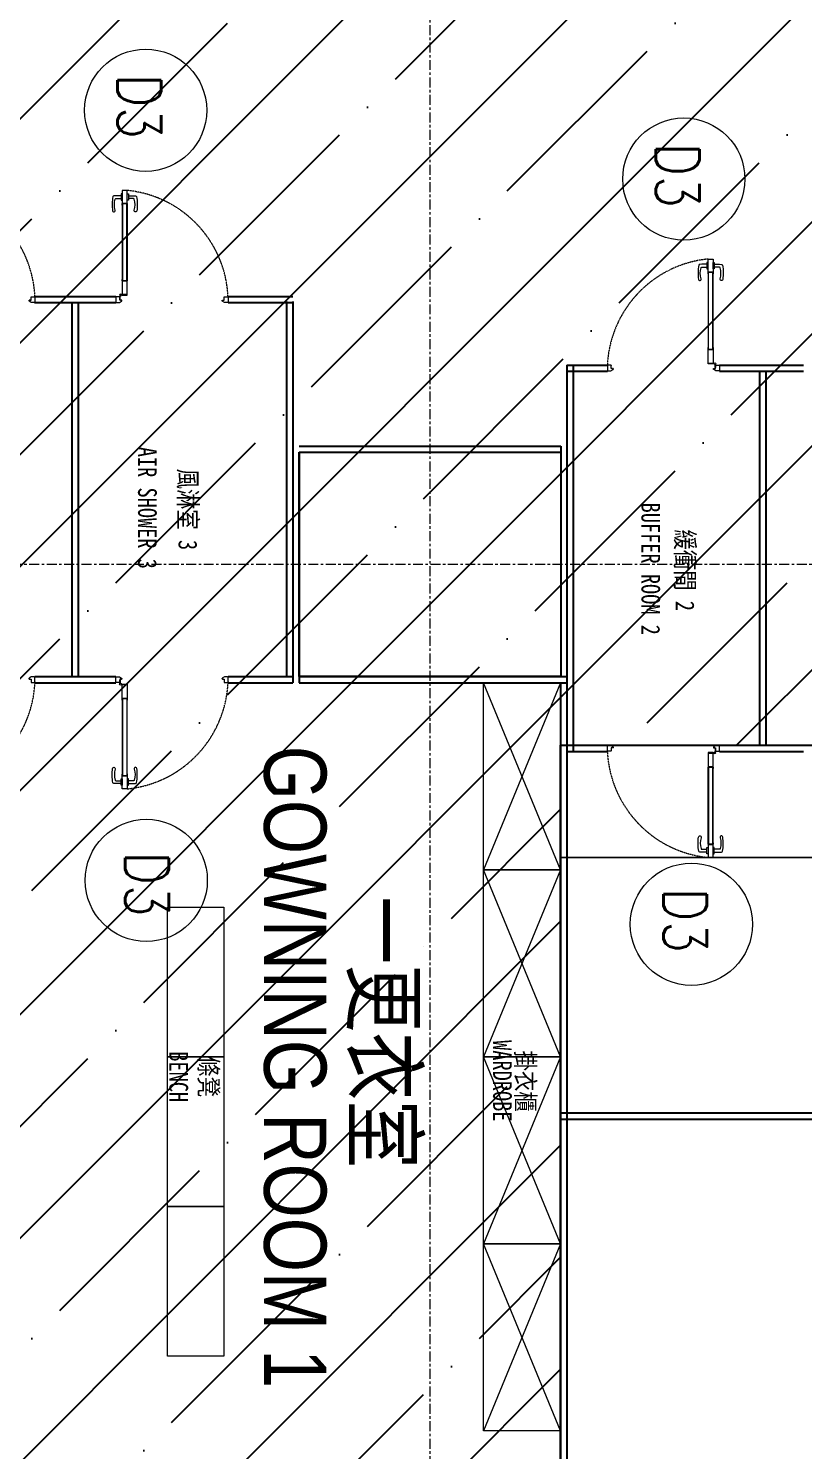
# Model space of a CAD drawing. Extents: x -15449 to 568150, y -1239737 to 53667.
# Drawn here: x 469192 to 475414, y -139644 to -128236 of the extents above; entities that cross this region are included whole.
import ezdxf
from ezdxf.enums import TextEntityAlignment as Align

# ---------------------------------------------------------------- set-up
doc = ezdxf.new("R2010")
doc.units = 0
doc.header["$LTSCALE"] = 8
doc.linetypes.add('IDA - Grid Line', pattern=[3500, 2000, -500, 500, -500])
doc.linetypes.add('TCP2-C-L30-E-SWG-EQ$0$TCP2-C-L30-E-SWG-EQ$0$HIDDEN', pattern=[0.3, 0.2, -0.1])
doc.layers.get('0').update_dxf_attribs({"color": 1, "linetype": 'CONTINUOUS'})
doc.layers.add('000_CTCI_CSA', color=7, linetype='CONTINUOUS')
doc.layers.add('高架地板', color=241, linetype='CONTINUOUS')
doc.layers.add('A-_ANOTGRID_E', color=7, linetype='CONTINUOUS', lineweight=9)
doc.layers.add('Block - Cargo Lift_dwg', color=7, linetype='CONTINUOUS', lineweight=9, true_color=0x767676)
doc.styles.add('188K-SM-03-F10-ARCH-PA-Y2257103$0$Standard', font='txt.shx', dxfattribs={"bigfont": 'chineset.shx'})
doc.styles.add('Site Area', font='arial.ttf', dxfattribs={"width": 0.8})

# ---------------------------------------------------------------- blocks, each defined once
blk = doc.blocks.new('column grid')
at = {"color": 252, "elevation": 0}
blk.add_lwpolyline([(-48454.4, -82339.3), (-46354.4, -82339.3), (-46354.4, -84139.3), (-48454.4, -84139.3)], close=True, dxfattribs=at)
at = {"layer": 'A-_ANOTGRID_E', "color": 8, "linetype": 'IDA - Grid Line', "ltscale": 0.005, "true_color": 0x808080}
for p, q in [((-47404.4, 9427, 0), (-47404.4, -120414.2, 0)), ((29680.4, -83238.8, 0), (-104784.6, -83238.8, 0))]:
    blk.add_line(p, q, dxfattribs=at)
blk = doc.blocks.new('CTCI_Building Footprint and Grid')
at = {"color": 252}
blk.add_blockref('column grid', (1987651, -866033, 0), dxfattribs=at)
blk = doc.blocks.new('188K-SM-03-F10-ARCH-PA-Y2257103$0$AP5A-SM-03-F20-ARCH-PA-Y2230801+Y2230803$0$把手GMT水平鎖')
blk.add_lwpolyline([(24, 8), (-24, 8), (-24, 0), (24, 0)], close=True)
blk.add_lwpolyline([(-11, 0), (-11, -40), (-10, -54, 0.327495), (-4, -62, 0.089847), (104, -64, 1.144881), (99, -45, -0.137079), (16, -45, -0.349357), (11, -40), (11, 0)], format="xyb")

msp = doc.modelspace()

# ---------------------------------------------------------------- hatches: boundary and pattern name
at = {"layer": '高架地板'}
h = msp.add_hatch(dxfattribs=at)
h.set_pattern_fill('ANSI35', color=256, scale=200)
h.paths.add_polyline_path([(479713.838, -121485.4155), (464513.6667, -121485.4155), (464519.1323, -133435.3981), (467513.5804, -133435.3967), (467513.8404, -140435.307), (473463.6699, -140435.3047), (473463.6699, -133985.4987), (479713.838, -133985.4983)])

# ---------------------------------------------------------------- linework, layer by layer
at = {"layer": 'Block - Cargo Lift_dwg', "color": 8, "true_color": 0x808080}
for p, q in [((469985.8453, -129535.3554, 0), (469944.1062, -129535.3554, 0)), ((469944.1062, -129535.3554, 0), (469944.1062, -129640.7467, 0)), ((469985.8453, -129640.7467, 0), (469985.8453, -129535.3554, 0)), ((469944.1062, -129640.7467, 0), (469985.8453, -129640.7467, 0)), ((469944.7323, -129640.0162, 0), (469944.7323, -129652.851, 0)), ((469944.7921, -129653.0351, 0), (469945.6269, -129654.183, 0)), ((469984.9062, -129639.7032, 0), (469945.0453, -129639.7032, 0)), ((469945.7757, -129642.938, 0), (469945.7757, -129641.2684, 0)), ((469945.7757, -129652.0162, 0), (469945.7757, -129644.6075, 0)), ((469946.0888, -129640.9554, 0), (469964.6627, -129640.9554, 0)), ((469950.6801, -129643.251, 0), (469946.0888, -129643.251, 0)), ((469946.0888, -129644.2945, 0), (469950.6801, -129644.2945, 0)), ((469946.1931, -130256.1659, 0), (469946.1931, -129644.2945, 0)), ((469946.1931, -129644.2945, 0), (469946.8192, -129644.2945, 0)), ((469946.1931, -129653.9988, 0), (469946.1931, -129652.4336, 0)), ((469946.8192, -129644.2945, 0), (469946.8192, -130256.1659, 0)), ((469950.9931, -129643.9815, 0), (469950.9931, -129643.5641, 0)), ((469964.6627, -129640.9554, 0), (469964.9757, -129640.6423, 0)), ((469964.9757, -129640.6423, 0), (469965.2888, -129640.9554, 0)), ((469965.2888, -129640.9554, 0), (469983.8627, -129640.9554, 0)), ((469978.9584, -129643.5641, 0), (469978.9584, -129643.9815, 0)), ((469983.8627, -129643.251, 0), (469979.2714, -129643.251, 0)), ((469979.2714, -129644.2945, 0), (469983.8627, -129644.2945, 0)), ((469983.1323, -130256.1659, 0), (469983.1323, -129644.2945, 0)), ((469983.1323, -129644.2945, 0), (469983.7584, -129644.2945, 0)), ((469983.7584, -129644.2945, 0), (469983.7584, -130256.1659, 0)), ((469983.7584, -129652.4336, 0), (469983.7584, -129653.9988, 0)), ((469984.1757, -129641.2684, 0), (469984.1757, -129642.938, 0)), ((469984.1757, -129644.6075, 0), (469984.1757, -129652.0162, 0)), ((469984.3246, -129654.183, 0), (469985.1593, -129653.0351, 0)), ((469985.2192, -129652.851, 0), (469985.2192, -129640.0162, 0)), ((474646.848, -130190.8901, 0), (474646.848, -130085.4988, 0)), ((474646.848, -130085.4988, 0), (474688.5872, -130085.4988, 0)), ((474688.5872, -130085.4988, 0), (474688.5872, -130190.8901, 0)), ((469985.8453, -130259.7137, 0), (469944.1062, -130259.7137, 0)), ((469944.1062, -130259.7137, 0), (469944.1062, -130376.0181, 0)), ((469946.8192, -130256.1659, 0), (469946.1931, -130256.1659, 0)), ((469983.7584, -130256.1659, 0), (469983.1323, -130256.1659, 0)), ((469985.8453, -130376.0181, 0), (469985.8453, -130259.7137, 0)), ((474688.5872, -130190.8901, 0), (474646.848, -130190.8901, 0)), ((474647.4741, -130202.9944, 0), (474647.4741, -130190.1596, 0)), ((474648.3688, -130204.3264, 0), (474647.534, -130203.1785, 0)), ((474647.7872, -130189.8466, 0), (474687.648, -130189.8466, 0)), ((474648.5176, -130191.4118, 0), (474648.5176, -130193.0814, 0)), ((474648.5176, -130194.7509, 0), (474648.5176, -130202.1596, 0)), ((474667.4046, -130191.0988, 0), (474648.8306, -130191.0988, 0)), ((474648.8306, -130193.3944, 0), (474653.4219, -130193.3944, 0)), ((474653.4219, -130194.4379, 0), (474648.8306, -130194.4379, 0)), ((474649.5611, -130194.4379, 0), (474648.935, -130194.4379, 0)), ((474648.935, -130194.4379, 0), (474648.935, -130806.3093, 0)), ((474648.935, -130202.577, 0), (474648.935, -130204.1422, 0)), ((474649.5611, -130806.3093, 0), (474649.5611, -130194.4379, 0)), ((474653.735, -130193.7075, 0), (474653.735, -130194.1249, 0)), ((474667.7176, -130190.7857, 0), (474667.4046, -130191.0988, 0)), ((474668.0306, -130191.0988, 0), (474667.7176, -130190.7857, 0)), ((474686.6046, -130191.0988, 0), (474668.0306, -130191.0988, 0)), ((474681.7002, -130194.1249, 0), (474681.7002, -130193.7075, 0)), ((474682.0132, -130193.3944, 0), (474686.6046, -130193.3944, 0)), ((474686.6046, -130194.4379, 0), (474682.0132, -130194.4379, 0)), ((474685.8741, -130194.4379, 0), (474685.8741, -130806.3093, 0)), ((474686.5002, -130194.4379, 0), (474685.8741, -130194.4379, 0)), ((474686.5002, -130806.3093, 0), (474686.5002, -130194.4379, 0)), ((474686.5002, -130204.1422, 0), (474686.5002, -130202.577, 0)), ((474686.9176, -130193.0814, 0), (474686.9176, -130191.4118, 0)), ((474686.9176, -130202.1596, 0), (474686.9176, -130194.7509, 0)), ((474687.9012, -130203.1785, 0), (474687.0664, -130204.3264, 0)), ((474687.9611, -130190.1596, 0), (474687.9611, -130202.9944, 0)), ((469212.859, -130414.5728, 0), (469212.859, -130388.9206, 0)), ((469214.4242, -130387.3554, 0), (469238.9459, -130387.3554, 0)), ((469244.1633, -130392.5728, 0), (469244.1633, -130428.138, 0)), ((469894.1633, -130392.5728, 0), (469894.1633, -130428.138, 0)), ((469923.9025, -130387.3554, 0), (469899.3807, -130387.3554, 0)), ((469928.0764, -130381.0914, 0), (469925.4677, -130381.0914, 0)), ((469925.4677, -130381.0914, 0), (469925.4677, -130406.2218, 0)), ((469925.4677, -130414.5728, 0), (469925.4677, -130388.9206, 0)), ((469928.0764, -130406.2218, 0), (469928.0764, -130381.0914, 0)), ((469982.7149, -130370.8007, 0), (469935.7584, -130370.8007, 0)), ((469935.7584, -130370.8007, 0), (469935.7584, -130373.4094, 0)), ((469935.7584, -130373.4094, 0), (469982.7149, -130373.4094, 0)), ((469944.1062, -130376.0181, 0), (469985.8453, -130376.0181, 0)), ((469982.7149, -130373.4094, 0), (469982.7149, -130370.8007, 0)), ((470762.859, -130414.5728, 0), (470762.859, -130388.9206, 0)), ((470764.4242, -130387.3554, 0), (470788.9459, -130387.3554, 0)), ((470794.1633, -130392.5728, 0), (470794.1633, -130428.138, 0)), ((469197.2068, -130420.051, 0), (469197.2068, -130415.0945, 0)), ((469197.7285, -130414.5728, 0), (469200.1285, -130414.5728, 0)), ((469214.9093, -130433.3554, 0), (469198.4068, -130422.5154, 0)), ((469198.459, -130415.6162, 0), (469198.459, -130417.5988, 0)), ((469200.1285, -130415.6162, 0), (469198.459, -130415.6162, 0)), ((469198.459, -130417.5988, 0), (469206.3894, -130417.5988, 0)), ((469204.7198, -130414.5728, 0), (469212.859, -130414.5728, 0)), ((469206.3894, -130415.6162, 0), (469204.7198, -130415.6162, 0)), ((469206.3894, -130417.5988, 0), (469206.3894, -130415.6162, 0)), ((469238.9459, -130433.3554, 0), (469214.9093, -130433.3554, 0)), ((469899.3807, -130433.3554, 0), (469923.4174, -130433.3554, 0)), ((469923.4174, -130433.3554, 0), (469939.9198, -130422.5154, 0)), ((469925.4677, -130406.2218, 0), (469928.0764, -130406.2218, 0)), ((469933.6068, -130414.5728, 0), (469925.4677, -130414.5728, 0)), ((469931.9372, -130417.5988, 0), (469931.9372, -130415.6162, 0)), ((469931.9372, -130415.6162, 0), (469933.6068, -130415.6162, 0)), ((469939.8677, -130417.5988, 0), (469931.9372, -130417.5988, 0)), ((469940.5981, -130414.5728, 0), (469938.1981, -130414.5728, 0)), ((469938.1981, -130415.6162, 0), (469939.8677, -130415.6162, 0)), ((469939.8677, -130415.6162, 0), (469939.8677, -130417.5988, 0)), ((469941.1198, -130420.051, 0), (469941.1198, -130415.0945, 0)), ((470747.2068, -130420.051, 0), (470747.2068, -130415.0945, 0)), ((470747.7285, -130414.5728, 0), (470750.1285, -130414.5728, 0)), ((470764.9093, -130433.3554, 0), (470748.4068, -130422.5154, 0)), ((470748.459, -130415.6162, 0), (470748.459, -130417.5988, 0)), ((470750.1285, -130415.6162, 0), (470748.459, -130415.6162, 0)), ((470748.459, -130417.5988, 0), (470756.3894, -130417.5988, 0)), ((470754.7198, -130414.5728, 0), (470762.859, -130414.5728, 0)), ((470756.3894, -130415.6162, 0), (470754.7198, -130415.6162, 0)), ((470756.3894, -130417.5988, 0), (470756.3894, -130415.6162, 0)), ((470788.9459, -130433.3554, 0), (470764.9093, -130433.3554, 0)), ((474646.848, -130926.1615, 0), (474646.848, -130809.8571, 0)), ((474646.848, -130809.8571, 0), (474688.5872, -130809.8571, 0)), ((474648.935, -130806.3093, 0), (474649.5611, -130806.3093, 0)), ((474685.8741, -130806.3093, 0), (474686.5002, -130806.3093, 0)), ((474688.5872, -130809.8571, 0), (474688.5872, -130926.1615, 0)), ((473838.53, -130942.7162, 0), (473838.53, -130978.2814, 0)), ((473868.2691, -130937.4988, 0), (473843.7474, -130937.4988, 0)), ((473869.8344, -130964.7162, 0), (473869.8344, -130939.064, 0)), ((473877.9735, -130964.7162, 0), (473869.8344, -130964.7162, 0)), ((473884.9648, -130964.7162, 0), (473882.5648, -130964.7162, 0)), ((473885.4865, -130970.1944, 0), (473885.4865, -130965.2379, 0)), ((474688.5872, -130926.1615, 0), (474646.848, -130926.1615, 0)), ((474649.9785, -130920.9441, 0), (474696.935, -130920.9441, 0)), ((474649.9785, -130923.5528, 0), (474649.9785, -130920.9441, 0)), ((474696.935, -130923.5528, 0), (474649.9785, -130923.5528, 0)), ((474691.5735, -130970.1944, 0), (474691.5735, -130965.2379, 0)), ((474692.0952, -130964.7162, 0), (474694.4952, -130964.7162, 0)), ((474696.935, -130920.9441, 0), (474696.935, -130923.5528, 0)), ((474699.0865, -130964.7162, 0), (474707.2257, -130964.7162, 0)), ((474704.617, -130956.3652, 0), (474704.617, -130931.2348, 0)), ((474704.617, -130931.2348, 0), (474707.2257, -130931.2348, 0)), ((474707.2257, -130956.3652, 0), (474704.617, -130956.3652, 0)), ((474707.2257, -130931.2348, 0), (474707.2257, -130956.3652, 0)), ((474707.2257, -130964.7162, 0), (474707.2257, -130939.064, 0)), ((474708.7909, -130937.4988, 0), (474733.3126, -130937.4988, 0)), ((474738.53, -130942.7162, 0), (474738.53, -130978.2814, 0)), ((473843.7474, -130983.4988, 0), (473867.784, -130983.4988, 0)), ((473867.784, -130983.4988, 0), (473884.2865, -130972.6588, 0)), ((473876.3039, -130965.7596, 0), (473877.9735, -130965.7596, 0)), ((473876.3039, -130967.7422, 0), (473876.3039, -130965.7596, 0)), ((473884.2344, -130967.7422, 0), (473876.3039, -130967.7422, 0)), ((473882.5648, -130965.7596, 0), (473884.2344, -130965.7596, 0)), ((473884.2344, -130965.7596, 0), (473884.2344, -130967.7422, 0)), ((474709.276, -130983.4988, 0), (474692.7735, -130972.6588, 0)), ((474694.4952, -130965.7596, 0), (474692.8257, -130965.7596, 0)), ((474692.8257, -130965.7596, 0), (474692.8257, -130967.7422, 0)), ((474692.8257, -130967.7422, 0), (474700.7561, -130967.7422, 0)), ((474700.7561, -130965.7596, 0), (474699.0865, -130965.7596, 0)), ((474700.7561, -130967.7422, 0), (474700.7561, -130965.7596, 0)), ((474733.3126, -130983.4988, 0), (474709.276, -130983.4988, 0)), ((469197.2068, -133450.6597, 0), (469197.2068, -133455.6162, 0)), ((469197.7285, -133456.138, 0), (469200.1285, -133456.138, 0)), ((469214.9093, -133437.3554, 0), (469198.4068, -133448.1953, 0)), ((469198.459, -133453.1119, 0), (469206.3894, -133453.1119, 0)), ((469198.459, -133455.0945, 0), (469198.459, -133453.1119, 0)), ((469200.1285, -133455.0945, 0), (469198.459, -133455.0945, 0)), ((469206.3894, -133455.0945, 0), (469204.7198, -133455.0945, 0)), ((469204.7198, -133456.138, 0), (469212.859, -133456.138, 0)), ((469206.3894, -133453.1119, 0), (469206.3894, -133455.0945, 0)), ((469212.859, -133456.138, 0), (469212.859, -133481.7901, 0)), ((469238.9459, -133437.3554, 0), (469214.9093, -133437.3554, 0)), ((469244.1633, -133478.138, 0), (469244.1633, -133442.5728, 0)), ((469894.1633, -133478.138, 0), (469894.1633, -133442.5728, 0)), ((469899.3807, -133437.3554, 0), (469923.4174, -133437.3554, 0)), ((469923.4174, -133437.3554, 0), (469939.9198, -133448.1953, 0)), ((469933.6068, -133456.138, 0), (469925.4677, -133456.138, 0)), ((469925.4677, -133456.138, 0), (469925.4677, -133481.7901, 0)), ((469925.4677, -133489.6194, 0), (469925.4677, -133464.4889, 0)), ((469925.4677, -133464.4889, 0), (469928.0764, -133464.4889, 0)), ((469928.0764, -133464.4889, 0), (469928.0764, -133489.6194, 0)), ((469939.8677, -133453.1119, 0), (469931.9372, -133453.1119, 0)), ((469931.9372, -133453.1119, 0), (469931.9372, -133455.0945, 0)), ((469931.9372, -133455.0945, 0), (469933.6068, -133455.0945, 0)), ((469938.1981, -133455.0945, 0), (469939.8677, -133455.0945, 0)), ((469940.5981, -133456.138, 0), (469938.1981, -133456.138, 0)), ((469939.8677, -133455.0945, 0), (469939.8677, -133453.1119, 0)), ((469941.1198, -133450.6597, 0), (469941.1198, -133455.6162, 0)), ((470747.2068, -133450.6597, 0), (470747.2068, -133455.6162, 0)), ((470747.7285, -133456.138, 0), (470750.1285, -133456.138, 0)), ((470764.9093, -133437.3554, 0), (470748.4068, -133448.1953, 0)), ((470748.459, -133453.1119, 0), (470756.3894, -133453.1119, 0)), ((470748.459, -133455.0945, 0), (470748.459, -133453.1119, 0)), ((470750.1285, -133455.0945, 0), (470748.459, -133455.0945, 0)), ((470756.3894, -133455.0945, 0), (470754.7198, -133455.0945, 0)), ((470754.7198, -133456.138, 0), (470762.859, -133456.138, 0)), ((470756.3894, -133453.1119, 0), (470756.3894, -133455.0945, 0)), ((470762.859, -133456.138, 0), (470762.859, -133481.7901, 0)), ((470788.9459, -133437.3554, 0), (470764.9093, -133437.3554, 0)), ((470794.1633, -133478.138, 0), (470794.1633, -133442.5728, 0)), ((469214.4242, -133483.3554, 0), (469238.9459, -133483.3554, 0)), ((469923.9025, -133483.3554, 0), (469899.3807, -133483.3554, 0)), ((469928.0764, -133489.6194, 0), (469925.4677, -133489.6194, 0)), ((469935.7584, -133499.91, 0), (469935.7584, -133497.3014, 0)), ((469935.7584, -133497.3014, 0), (469982.7149, -133497.3014, 0)), ((469982.7149, -133499.91, 0), (469935.7584, -133499.91, 0)), ((469944.1062, -133610.997, 0), (469944.1062, -133494.6927, 0)), ((469944.1062, -133494.6927, 0), (469985.8453, -133494.6927, 0)), ((469982.7149, -133497.3014, 0), (469982.7149, -133499.91, 0)), ((469985.8453, -133494.6927, 0), (469985.8453, -133610.997, 0)), ((470764.4242, -133483.3554, 0), (470788.9459, -133483.3554, 0)), ((469985.8453, -133610.997, 0), (469944.1062, -133610.997, 0)), ((469946.8192, -133614.5448, 0), (469946.1931, -133614.5448, 0)), ((469946.1931, -133614.5448, 0), (469946.1931, -134226.4162, 0)), ((469946.8192, -134226.4162, 0), (469946.8192, -133614.5448, 0)), ((469983.7584, -133614.5448, 0), (469983.1323, -133614.5448, 0)), ((469983.1323, -133614.5448, 0), (469983.1323, -134226.4162, 0)), ((469983.7584, -134226.4162, 0), (469983.7584, -133614.5448, 0)), ((473838.53, -134028.2814, 0), (473838.53, -133992.7162, 0)), ((473843.7474, -133987.4988, 0), (473867.784, -133987.4988, 0)), ((473868.2691, -134033.4988, 0), (473843.7474, -134033.4988, 0)), ((473867.784, -133987.4988, 0), (473884.2865, -133998.3388, 0)), ((473869.8344, -134006.2814, 0), (473869.8344, -134031.9336, 0)), ((473877.9735, -134006.2814, 0), (473869.8344, -134006.2814, 0)), ((473876.3039, -134003.2553, 0), (473876.3039, -134005.2379, 0)), ((473884.2344, -134003.2553, 0), (473876.3039, -134003.2553, 0)), ((473876.3039, -134005.2379, 0), (473877.9735, -134005.2379, 0)), ((473882.5648, -134005.2379, 0), (473884.2344, -134005.2379, 0)), ((473884.9648, -134006.2814, 0), (473882.5648, -134006.2814, 0)), ((473884.2344, -134005.2379, 0), (473884.2344, -134003.2553, 0)), ((473885.4865, -134000.8031, 0), (473885.4865, -134005.7596, 0)), ((474646.848, -134044.8361, 0), (474646.848, -134161.1404, 0)), ((474688.5872, -134044.8361, 0), (474646.848, -134044.8361, 0)), ((474688.5872, -134161.1404, 0), (474688.5872, -134044.8361, 0)), ((474691.5735, -134000.8031, 0), (474691.5735, -134005.7596, 0)), ((474692.0952, -134006.2814, 0), (474694.4952, -134006.2814, 0)), ((474709.276, -133987.4988, 0), (474692.7735, -133998.3388, 0)), ((474692.8257, -134005.2379, 0), (474692.8257, -134003.2553, 0)), ((474692.8257, -134003.2553, 0), (474700.7561, -134003.2553, 0)), ((474694.4952, -134005.2379, 0), (474692.8257, -134005.2379, 0)), ((474700.7561, -134005.2379, 0), (474699.0865, -134005.2379, 0)), ((474699.0865, -134006.2814, 0), (474707.2257, -134006.2814, 0)), ((474700.7561, -134003.2553, 0), (474700.7561, -134005.2379, 0)), ((474704.617, -134014.6323, 0), (474704.617, -134039.7628, 0)), ((474707.2257, -134014.6323, 0), (474704.617, -134014.6323, 0)), ((474704.617, -134039.7628, 0), (474707.2257, -134039.7628, 0)), ((474707.2257, -134006.2814, 0), (474707.2257, -134031.9336, 0)), ((474707.2257, -134039.7628, 0), (474707.2257, -134014.6323, 0)), ((474708.7909, -134033.4988, 0), (474733.3126, -134033.4988, 0)), ((474733.3126, -133987.4988, 0), (474709.276, -133987.4988, 0)), ((474738.53, -134028.2814, 0), (474738.53, -133992.7162, 0)), ((474696.935, -134047.4448, 0), (474649.9785, -134047.4448, 0)), ((474649.9785, -134047.4448, 0), (474649.9785, -134050.0535, 0)), ((474649.9785, -134050.0535, 0), (474696.935, -134050.0535, 0)), ((474696.935, -134050.0535, 0), (474696.935, -134047.4448, 0)), ((469944.1062, -134335.3554, 0), (469944.1062, -134229.9641, 0)), ((469944.1062, -134229.9641, 0), (469985.8453, -134229.9641, 0)), ((469944.7323, -134230.6945, 0), (469944.7323, -134217.8597, 0)), ((469944.7921, -134217.6756, 0), (469945.6269, -134216.5278, 0)), ((469984.9062, -134231.0075, 0), (469945.0453, -134231.0075, 0)), ((469945.7757, -134218.6945, 0), (469945.7757, -134226.1032, 0)), ((469945.7757, -134227.7728, 0), (469945.7757, -134229.4423, 0)), ((469946.0888, -134226.4162, 0), (469950.6801, -134226.4162, 0)), ((469950.6801, -134227.4597, 0), (469946.0888, -134227.4597, 0)), ((469946.0888, -134229.7554, 0), (469964.6627, -134229.7554, 0)), ((469946.1931, -134216.7119, 0), (469946.1931, -134218.2771, 0)), ((469946.1931, -134226.4162, 0), (469946.8192, -134226.4162, 0)), ((469950.9931, -134226.7293, 0), (469950.9931, -134227.1467, 0)), ((469964.6627, -134229.7554, 0), (469964.9757, -134230.0684, 0)), ((469964.9757, -134230.0684, 0), (469965.2888, -134229.7554, 0)), ((469965.2888, -134229.7554, 0), (469983.8627, -134229.7554, 0)), ((469978.9584, -134227.1467, 0), (469978.9584, -134226.7293, 0)), ((469979.2714, -134226.4162, 0), (469983.8627, -134226.4162, 0)), ((469983.8627, -134227.4597, 0), (469979.2714, -134227.4597, 0)), ((469983.1323, -134226.4162, 0), (469983.7584, -134226.4162, 0)), ((469983.7584, -134218.2771, 0), (469983.7584, -134216.7119, 0)), ((469984.1757, -134226.1032, 0), (469984.1757, -134218.6945, 0)), ((469984.1757, -134229.4423, 0), (469984.1757, -134227.7728, 0)), ((469984.3246, -134216.5278, 0), (469985.1593, -134217.6756, 0)), ((469985.2192, -134217.8597, 0), (469985.2192, -134230.6945, 0)), ((469985.8453, -134229.9641, 0), (469985.8453, -134335.3554, 0)), ((474646.848, -134161.1404, 0), (474688.5872, -134161.1404, 0)), ((474648.935, -134164.6882, 0), (474649.5611, -134164.6882, 0)), ((474648.935, -134776.5596, 0), (474648.935, -134164.6882, 0)), ((474649.5611, -134164.6882, 0), (474649.5611, -134776.5596, 0)), ((474685.8741, -134776.5596, 0), (474685.8741, -134164.6882, 0)), ((474685.8741, -134164.6882, 0), (474686.5002, -134164.6882, 0)), ((474686.5002, -134164.6882, 0), (474686.5002, -134776.5596, 0)), ((469985.8453, -134335.3554, 0), (469944.1062, -134335.3554, 0)), ((474646.848, -134780.1075, 0), (474646.848, -134885.4988, 0)), ((474688.5872, -134780.1075, 0), (474646.848, -134780.1075, 0)), ((474647.4741, -134768.0031, 0), (474647.4741, -134780.8379, 0)), ((474648.3688, -134766.6712, 0), (474647.534, -134767.819, 0)), ((474647.7872, -134781.1509, 0), (474687.648, -134781.1509, 0)), ((474648.5176, -134776.2466, 0), (474648.5176, -134768.8379, 0)), ((474648.5176, -134779.5857, 0), (474648.5176, -134777.9162, 0)), ((474653.4219, -134776.5596, 0), (474648.8306, -134776.5596, 0)), ((474648.8306, -134777.6031, 0), (474653.4219, -134777.6031, 0)), ((474667.4046, -134779.8988, 0), (474648.8306, -134779.8988, 0)), ((474648.935, -134768.4205, 0), (474648.935, -134766.8553, 0)), ((474649.5611, -134776.5596, 0), (474648.935, -134776.5596, 0)), ((474653.735, -134777.2901, 0), (474653.735, -134776.8727, 0)), ((474667.7176, -134780.2118, 0), (474667.4046, -134779.8988, 0)), ((474668.0306, -134779.8988, 0), (474667.7176, -134780.2118, 0)), ((474686.6046, -134779.8988, 0), (474668.0306, -134779.8988, 0)), ((474681.7002, -134776.8727, 0), (474681.7002, -134777.2901, 0)), ((474686.6046, -134776.5596, 0), (474682.0132, -134776.5596, 0)), ((474682.0132, -134777.6031, 0), (474686.6046, -134777.6031, 0)), ((474686.5002, -134776.5596, 0), (474685.8741, -134776.5596, 0)), ((474686.5002, -134766.8553, 0), (474686.5002, -134768.4205, 0)), ((474686.9176, -134768.8379, 0), (474686.9176, -134776.2466, 0)), ((474686.9176, -134777.9162, 0), (474686.9176, -134779.5857, 0)), ((474687.9012, -134767.819, 0), (474687.0664, -134766.6712, 0)), ((474687.9611, -134780.8379, 0), (474687.9611, -134768.0031, 0)), ((474688.5872, -134885.4988, 0), (474688.5872, -134780.1075, 0)), ((474646.848, -134885.4988, 0), (474688.5872, -134885.4988, 0))]:
    msp.add_line(p, q, dxfattribs=at)
at = {"layer": 'Block - Cargo Lift_dwg', "lineweight": -3}
for p, q in [((469244.1633, -130385.3554, 0), (469894.1633, -130385.3554, 0)), ((470794.1633, -130385.3554, 0), (471314.1147, -130385.3554, 0)), ((469244.1633, -130435.3554, 0), (469894.1633, -130435.3554, 0)), ((469544.1633, -133435.3554, 0), (469544.1633, -130435.3554, 0)), ((469594.1633, -133435.3554, 0), (469594.1633, -130435.3554, 0)), ((470794.1633, -130435.3554, 0), (471314.1147, -130435.3554, 0)), ((471264.1147, -130425.6612, 0), (471264.1147, -133436.7754, 0)), ((471314.1147, -130425.6612, 0), (471314.1147, -133435.3554, 0)), ((473514.1148, -130935.4988, 0), (473514.1146, -134035.4988, 0)), ((473514.1148, -130935.4988, 0), (473838.53, -130935.4988, 0)), ((473564.1148, -130935.4988, 0), (473564.1146, -134035.4988, 0)), ((474738.53, -130935.4988, 0), (475413.53, -130935.4988, 0)), ((473514.1148, -130985.4988, 0), (473838.53, -130985.4988, 0)), ((474738.53, -130985.4988, 0), (475413.53, -130985.4988, 0)), ((475063.53, -133985.4988, 0), (475063.53, -130985.4988, 0)), ((475113.53, -133985.4988, 0), (475113.53, -130985.4988, 0)), ((471314.1147, -131635.3554, 0), (471314.1147, -133485.3554, 0)), ((471364.1147, -131585.3554, 0), (473464.1147, -131585.3554, 0)), ((471364.1147, -131635.3554, 0), (473464.1147, -131635.3554, 0)), ((471364.1147, -131635.3554, 0), (471364.1147, -133485.3554, 0)), ((473464.1147, -131585.3554, 0), (473464.1147, -133435.3554, 0)), ((473514.1147, -131585.3554, 0), (473514.1147, -133435.3554, 0)), ((469244.1633, -133435.3554, 0), (469894.1633, -133435.3554, 0)), ((470794.1633, -133435.3554, 0), (471314.1147, -133435.3554, 0)), ((471264.1147, -133436.7754, 0), (471264.1953, -133438.1931, 0)), ((471314.1147, -133435.3554, 0), (471314.1147, -133435.3554, 0)), ((471364.1147, -133435.3554, 0), (473513.6678, -133435.3553, 0)), ((469244.1633, -133485.3554, 0), (469894.1633, -133485.3554, 0)), ((470794.1633, -133485.3554, 0), (471314.1147, -133485.3554, 0)), ((471364.1147, -133485.3554, 0), (473513.6678, -133485.3553, 0)), ((473463.6678, -133485.3554, 0), (473463.6678, -140484.9227, 0)), ((473513.6678, -133485.3554, 0), (473513.6678, -140484.9227, 0)), ((473514.1146, -133985.4987, 0), (473838.53, -133985.4988, 0)), ((473514.1146, -134035.4987, 0), (473838.53, -134035.4988, 0)), ((473514.1146, -134035.4988, 0), (473514.1146, -134035.4988, 0)), ((473564.1146, -134035.4988, 0), (473564.1146, -134035.4988, 0)), ((474738.53, -133985.4988, 0), (475413.53, -133985.4988, 0)), ((474738.53, -134035.4988, 0), (475413.53, -134035.4988, 0)), ((473463.6697, -136935.5, 0), (475663.7534, -136935.4988, 0)), ((473463.6697, -136985.5, 0), (475663.7535, -136985.4988, 0))]:
    msp.add_line(p, q, dxfattribs=at)
at = {"layer": 'Block - Cargo Lift_dwg', "color": 8, "ltscale": 2, "true_color": 0x808080}
for p, q in [((473463.53, -133485.3554, 0), (472843.53, -134985.3554, 0)), ((473463.53, -134985.3554, 0), (472843.53, -133485.3554, 0)), ((473463.53, -134985.3554, 0), (472843.53, -136485.3554, 0)), ((473463.53, -136485.3554, 0), (472843.53, -134985.3554, 0)), ((473463.53, -136485.3554, 0), (472843.53, -137985.3554, 0)), ((473463.53, -137985.3554, 0), (472843.53, -136485.3554, 0)), ((473463.5306, -137985.3567, 0), (472843.5306, -139485.3567, 0)), ((473463.5306, -139485.3567, 0), (472843.5306, -137985.3567, 0))]:
    msp.add_line(p, q, dxfattribs=at)
at = {"layer": 'Block - Cargo Lift_dwg', "color": 8, "ltscale": 0.1, "true_color": 0x808080, "elevation": 0}
for points in [[(479764.1147, -134885.4988), (473463.6678, -134885.4988), (473463.67, -140485.2981), (464463.67, -140485.2981), (464463.6678, -121435.4167), (479764.1147, -121435.4167), (479764.1147, -134885.4988)], [(473463.6678, -136485.2703), (473463.6678, -140484.9227)]]:
    msp.add_lwpolyline(points, dxfattribs=at)
at = {"layer": 'Block - Cargo Lift_dwg', "color": 8, "true_color": 0x808080, "elevation": 0}
for points in [[(467513.817, -140385.1853), (467513.5837, -140385.1854), (467513.8404, -140435.307), (473463.6699, -140435.3047), (473463.6699, -133985.4987), (479713.53, -133985.4987), (479713.8371, -121485.4155), (464513.6667, -121485.4182), (464519.1323, -133435.3981), (467513.5804, -133435.2868), (467513.817, -140385.1853)], [(464513.6667, -121485.4182), (464519.1323, -133435.3981), (467513.5804, -133435.3967), (467513.8404, -140435.307), (473463.6699, -140435.3047), (473463.6699, -133985.4987), (479713.838, -133985.4983), (479713.838, -121485.4155), (464513.6667, -121485.4155)], [(469244.1633, -130385.3554), (469244.1633, -130435.3554)], [(469894.1633, -130385.3554), (469894.1633, -130435.3554)], [(470794.1633, -130385.3554), (470794.1633, -130435.3554)], [(473838.53, -130935.4988), (473838.53, -130985.4988)], [(474738.53, -130935.4988), (474738.53, -130985.4988)], [(469244.1633, -133485.3554), (469244.1633, -133435.3554)], [(469894.1633, -133485.3554), (469894.1633, -133435.3554)], [(470794.1633, -133485.3554), (470794.1633, -133435.3554)], [(473838.53, -134035.4988), (473838.53, -133985.4988)], [(474738.53, -134035.4988), (474738.53, -133985.4988)]]:
    msp.add_lwpolyline(points, dxfattribs=at)
for points in [[(469964.9757, -130259.8181), (469964.6627, -130259.505), (469946.0888, -130259.505, -0.4142135624), (469945.7757, -130259.192), (469945.7757, -130257.5224, -0.4142135624), (469946.0888, -130257.2094), (469950.6801, -130257.2094, 0.4142135624), (469950.9931, -130256.8963), (469950.9931, -130256.4789, 0.4142135624), (469950.6801, -130256.1659), (469946.0888, -130256.1659, -0.4142135624), (469945.7757, -130255.8529), (469945.7757, -130248.4442, -0.4142135624), (469945.9844, -130248.2355), (469945.9844, -130248.2355, 0.4142135624), (469946.1931, -130248.0268), (469946.1931, -130246.4616, 0.7263600574), (469945.6269, -130246.2774), (469944.7921, -130247.4253, 0.1585068778), (469944.7323, -130247.6094), (469944.7323, -130260.4442, 0.4142135624), (469945.0453, -130260.7572), (469984.9062, -130260.7572, 0.4142135624), (469985.2192, -130260.4442), (469985.2192, -130247.6094, 0.1585068778), (469985.1593, -130247.4253), (469984.3246, -130246.2774, 0.7263600574), (469983.7584, -130246.4616), (469983.7584, -130248.0268, 0.4142135624), (469983.967, -130248.2355, -0.4142135624), (469984.1757, -130248.4442), (469984.1757, -130255.8529, -0.4142135624), (469983.8627, -130256.1659), (469979.2714, -130256.1659, 0.4142135624), (469978.9584, -130256.4789), (469978.9584, -130256.8963, 0.4142135624), (469979.2714, -130257.2094), (469983.8627, -130257.2094, -0.4142135624), (469984.1757, -130257.5224), (469984.1757, -130259.192, -0.4142135624), (469983.8627, -130259.505), (469965.2888, -130259.505)], [(474667.7176, -130809.9615), (474668.0306, -130809.6484), (474686.6046, -130809.6484, 0.4142135624), (474686.9176, -130809.3354), (474686.9176, -130807.6658, 0.4142135624), (474686.6046, -130807.3528), (474682.0132, -130807.3528, -0.4142135624), (474681.7002, -130807.0397), (474681.7002, -130806.6224, -0.4142135624), (474682.0132, -130806.3093), (474686.6046, -130806.3093, 0.4142135624), (474686.9176, -130805.9963), (474686.9176, -130798.5876, 0.4142135624), (474686.7089, -130798.3789), (474686.7089, -130798.3789, -0.4142135624), (474686.5002, -130798.1702), (474686.5002, -130796.605, -0.7263600574), (474687.0664, -130796.4208), (474687.9012, -130797.5687, -0.1585068778), (474687.9611, -130797.7528), (474687.9611, -130810.5876, -0.4142135624), (474687.648, -130810.9006), (474647.7872, -130810.9006, -0.4142135624), (474647.4741, -130810.5876), (474647.4741, -130797.7528, -0.1585068778), (474647.534, -130797.5687), (474648.3688, -130796.4208, -0.7263600574), (474648.935, -130796.605), (474648.935, -130798.1702, -0.4142135624), (474648.7263, -130798.3789, 0.4142135624), (474648.5176, -130798.5876), (474648.5176, -130805.9963, 0.4142135624), (474648.8306, -130806.3093), (474653.4219, -130806.3093, -0.4142135624), (474653.735, -130806.6224), (474653.735, -130807.0397, -0.4142135624), (474653.4219, -130807.3528), (474648.8306, -130807.3528, 0.4142135624), (474648.5176, -130807.6658), (474648.5176, -130809.3354, 0.4142135624), (474648.8306, -130809.6484), (474667.4046, -130809.6484)], [(469964.9757, -133610.8927), (469964.6627, -133611.2057), (469946.0888, -133611.2057, 0.4142135624), (469945.7757, -133611.5187), (469945.7757, -133613.1883, 0.4142135624), (469946.0888, -133613.5014), (469950.6801, -133613.5014, -0.4142135624), (469950.9931, -133613.8144), (469950.9931, -133614.2318, -0.4142135624), (469950.6801, -133614.5448), (469946.0888, -133614.5448, 0.4142135624), (469945.7757, -133614.8579), (469945.7757, -133622.2666, 0.4142135624), (469945.9844, -133622.4753), (469945.9844, -133622.4753, -0.4142135624), (469946.1931, -133622.684), (469946.1931, -133624.2492, -0.7263600574), (469945.6269, -133624.4333), (469944.7921, -133623.2855, -0.1585068778), (469944.7323, -133623.1014), (469944.7323, -133610.2666, -0.4142135624), (469945.0453, -133609.9535), (469984.9062, -133609.9535, -0.4142135624), (469985.2192, -133610.2666), (469985.2192, -133623.1014, -0.1585068778), (469985.1593, -133623.2855), (469984.3246, -133624.4333, -0.7263600574), (469983.7584, -133624.2492), (469983.7584, -133622.684, -0.4142135624), (469983.967, -133622.4753, 0.4142135624), (469984.1757, -133622.2666), (469984.1757, -133614.8579, 0.4142135624), (469983.8627, -133614.5448), (469979.2714, -133614.5448, -0.4142135624), (469978.9584, -133614.2318), (469978.9584, -133613.8144, -0.4142135624), (469979.2714, -133613.5014), (469983.8627, -133613.5014, 0.4142135624), (469984.1757, -133613.1883), (469984.1757, -133611.5187, 0.4142135624), (469983.8627, -133611.2057), (469965.2888, -133611.2057)], [(474667.7176, -134161.0361), (474668.0306, -134161.3491), (474686.6046, -134161.3491, -0.4142135624), (474686.9176, -134161.6621), (474686.9176, -134163.3317, -0.4142135624), (474686.6046, -134163.6448), (474682.0132, -134163.6448, 0.4142135624), (474681.7002, -134163.9578), (474681.7002, -134164.3752, 0.4142135624), (474682.0132, -134164.6882), (474686.6046, -134164.6882, -0.4142135624), (474686.9176, -134165.0013), (474686.9176, -134172.41, -0.4142135624), (474686.7089, -134172.6187), (474686.7089, -134172.6187, 0.4142135624), (474686.5002, -134172.8274), (474686.5002, -134174.3926, 0.7263600574), (474687.0664, -134174.5767), (474687.9012, -134173.4289, 0.1585068778), (474687.9611, -134173.2448), (474687.9611, -134160.41, 0.4142135624), (474687.648, -134160.0969), (474647.7872, -134160.0969, 0.4142135624), (474647.4741, -134160.41), (474647.4741, -134173.2448, 0.1585068778), (474647.534, -134173.4289), (474648.3688, -134174.5767, 0.7263600574), (474648.935, -134174.3926), (474648.935, -134172.8274, 0.4142135624), (474648.7263, -134172.6187, -0.4142135624), (474648.5176, -134172.41), (474648.5176, -134165.0013, -0.4142135624), (474648.8306, -134164.6882), (474653.4219, -134164.6882, 0.4142135624), (474653.735, -134164.3752), (474653.735, -134163.9578, 0.4142135624), (474653.4219, -134163.6448), (474648.8306, -134163.6448, -0.4142135624), (474648.5176, -134163.3317), (474648.5176, -134161.6621, -0.4142135624), (474648.8306, -134161.3491), (474667.4046, -134161.3491)]]:
    msp.add_lwpolyline(points, format="xyb", close=True, dxfattribs=at)
at = {"layer": 'Block - Cargo Lift_dwg', "color": 8, "ltscale": 2, "true_color": 0x808080, "elevation": 0}
for points in [[(473463.53, -133485.3554), (473463.53, -134985.3554), (472843.53, -134985.3554), (472843.53, -133485.3554)], [(473463.53, -134985.3554), (473463.53, -136485.3554), (472843.53, -136485.3554), (472843.53, -134985.3554)], [(470759.6642, -135285.2868), (470759.6642, -136485.2868), (470309.6642, -136485.2868), (470309.6642, -135285.2868)], [(470759.6642, -136485.2868), (470759.6642, -137685.2868), (470309.6642, -137685.2868), (470309.6642, -136485.2868)], [(473463.53, -136485.3554), (473463.53, -137985.3554), (472843.53, -137985.3554), (472843.53, -136485.3554)], [(470759.6642, -137685.2868), (470759.6642, -138885.2868), (470309.6642, -138885.2868), (470309.6642, -137685.2868)], [(473463.5306, -137985.3567), (473463.5306, -139485.3567), (472843.5306, -139485.3567), (472843.5306, -137985.3567)]]:
    msp.add_lwpolyline(points, close=True, dxfattribs=at)
at = {"layer": 'Block - Cargo Lift_dwg', "color": 8, "true_color": 0x808080, "elevation": 0}
msp.add_lwpolyline([(473463.53, -134885.4988), (479763.9769, -134885.4988), (479763.9769, -136985.4988), (473463.53, -136985.4988)], close=True, dxfattribs=at)
at = {"layer": 'Block - Cargo Lift_dwg', "color": 8, "ltscale": 0.1, "true_color": 0x808080, "elevation": 0}
msp.add_lwpolyline([(473463.53, -136985.4988), (479763.9769, -136985.4988), (479763.9769, -141035.3554), (473463.53, -141035.3554)], close=True, dxfattribs=at)
at = {"layer": 'Block - Cargo Lift_dwg', "color": 8, "true_color": 0x808080}
for centre in [(470133.0495, -128892, 0), (474452, -129444, 0), (470138, -135070, 0), (474513, -135422, 0)]:
    msp.add_circle(centre, 490, dxfattribs=at)
at = {"layer": 'Block - Cargo Lift_dwg', "color": 8, "linetype": 'TCP2-C-L30-E-SWG-EQ$0$TCP2-C-L30-E-SWG-EQ$0$HIDDEN', "true_color": 0x808080}
for centre, start, end in [((468347.3417, -130428.859, 0), 2.77716355, 84.34317285), ((469897.3417, -130428.859, 0), 2.77716355, 84.34317285), ((474735.3516, -130979.0024, 0), 95.65682715, 177.22283645), ((468347.3417, -133441.8518, 0), 275.65682715, 357.22283645), ((469897.3417, -133441.8518, 0), 275.65682715, 357.22283645), ((474735.3516, -133991.9952, 0), 182.77716355, 264.34317285)]:
    msp.add_arc(centre, 897.8761, start, end, dxfattribs=at)
at = {"layer": 'Block - Cargo Lift_dwg', "color": 8, "true_color": 0x808080}
for centre, radius, start, end in [((469945.0453, -129640.0162, 0), 0.313, 90.00001025, 180.00001025), ((469945.0453, -129652.851, 0), 0.313, 180.00000512, 216.02737916), ((469945.8801, -129653.9988, 0), 0.313, 216.02736458, 359.99999146), ((469946.0888, -129641.2684, 0), 0.313, 90.00001025, 180.00001025), ((469946.0888, -129642.938, 0), 0.313, 179.99998975, 269.99998975), ((469946.0888, -129644.6075, 0), 0.313, 89.99998292, 179.99998292), ((469945.9844, -129652.0162, 0), 0.2087, 180.00001537, 270.00001537), ((469945.9844, -129652.4336, 0), 0.2087, 359.99997439, 89.99997439), ((469950.6801, -129643.5641, 0), 0.313, 0.00001708, 90.00001708), ((469950.6801, -129643.9815, 0), 0.313, 270.00001025, 0.00001025), ((469979.2714, -129643.5641, 0), 0.313, 89.99998634, 179.99998634), ((469979.2714, -129643.9815, 0), 0.313, 179.99998634, 269.99998634), ((469983.967, -129652.4336, 0), 0.2087, 90.00002049, 180.00002049), ((469984.0714, -129653.9988, 0), 0.313, 180.00001025, 323.97263567), ((469983.8627, -129641.2684, 0), 0.313, 359.99998975, 89.99998975), ((469983.8627, -129642.938, 0), 0.313, 270.00001025, 0.00001025), ((469983.8627, -129644.6075, 0), 0.313, 0.00001708, 90.00001708), ((469983.967, -129652.0162, 0), 0.2087, 269.99998463, 359.99998463), ((469984.9062, -129640.0162, 0), 0.313, 359.99998975, 89.99998975), ((469984.9062, -129652.851, 0), 0.313, 323.97262084, 359.99999488), ((474647.7872, -130190.1596, 0), 0.313, 90.00001025, 180.00001025), ((474647.7872, -130202.9944, 0), 0.313, 180.00000512, 216.02737915), ((474648.6219, -130204.1422, 0), 0.313, 216.02736434, 359.99998975), ((474648.8306, -130191.4118, 0), 0.313, 90.00001025, 180.00001025), ((474648.8306, -130193.0814, 0), 0.313, 179.99998975, 269.99998975), ((474648.8306, -130194.7509, 0), 0.313, 89.99998292, 179.99998292), ((474648.7263, -130202.1596, 0), 0.2087, 180.00001537, 270.00001537), ((474648.7263, -130202.577, 0), 0.2087, 359.99997951, 89.99997951), ((474653.4219, -130193.7075, 0), 0.313, 0.00001366, 90.00001366), ((474653.4219, -130194.1249, 0), 0.313, 270.00001366, 0.00001366), ((474682.0132, -130193.7075, 0), 0.313, 89.99998292, 179.99998292), ((474682.0132, -130194.1249, 0), 0.313, 179.99998975, 269.99998975), ((474686.7089, -130202.577, 0), 0.2087, 90.00002561, 180.00002561), ((474686.8132, -130204.1422, 0), 0.313, 180.00000854, 323.97263543), ((474686.6046, -130191.4118, 0), 0.313, 359.99998975, 89.99998975), ((474686.6046, -130193.0814, 0), 0.313, 270.00001025, 0.00001025), ((474686.6046, -130194.7509, 0), 0.313, 0.00001708, 90.00001708), ((474686.7089, -130202.1596, 0), 0.2087, 269.99998463, 359.99998463), ((474687.648, -130190.1596, 0), 0.313, 359.99998975, 89.99998975), ((474687.648, -130202.9944, 0), 0.313, 323.97262085, 359.99999488), ((469945.0453, -134217.8597, 0), 0.313, 143.97262084, 179.99999488), ((469945.0453, -134230.6945, 0), 0.313, 179.99998975, 269.99998975), ((469945.8801, -134216.7119, 0), 0.313, 0.00000854, 143.97263542), ((469945.9844, -134218.6945, 0), 0.2087, 89.99998463, 179.99998463), ((469946.0888, -134226.1032, 0), 0.313, 180.00001708, 270.00001708), ((469946.0888, -134227.7728, 0), 0.313, 90.00001025, 180.00001025), ((469946.0888, -134229.4423, 0), 0.313, 179.99998975, 269.99998975), ((469945.9844, -134218.2771, 0), 0.2087, 270.00002561, 0.00002561), ((469950.6801, -134226.7293, 0), 0.313, 359.99998975, 89.99998975), ((469950.6801, -134227.1467, 0), 0.313, 269.99998292, 359.99998292), ((469979.2714, -134226.7293, 0), 0.313, 90.00001366, 180.00001366), ((469979.2714, -134227.1467, 0), 0.313, 180.00001366, 270.00001366), ((469984.0714, -134216.7119, 0), 0.313, 36.02736433, 179.99998975), ((469983.967, -134218.2771, 0), 0.2087, 179.99997951, 269.99997951), ((469983.8627, -134226.1032, 0), 0.313, 269.99998292, 359.99998292), ((469983.8627, -134227.7728, 0), 0.313, 359.99998975, 89.99998975), ((469983.8627, -134229.4423, 0), 0.313, 270.00001025, 0.00001025), ((469983.967, -134218.6945, 0), 0.2087, 0.00001537, 90.00001537), ((469984.9062, -134230.6945, 0), 0.313, 270.00001025, 0.00001025), ((469984.9062, -134217.8597, 0), 0.313, 0.00000512, 36.02737916), ((474647.7872, -134768.0031, 0), 0.313, 143.97262085, 179.99999488), ((474647.7872, -134780.8379, 0), 0.313, 179.99998975, 269.99998975), ((474648.6219, -134766.8553, 0), 0.313, 0.00001025, 143.97263566), ((474648.7263, -134768.8379, 0), 0.2087, 89.99998463, 179.99998463), ((474648.8306, -134776.2466, 0), 0.313, 180.00001708, 270.00001708), ((474648.8306, -134777.9162, 0), 0.313, 90.00001025, 180.00001025), ((474648.8306, -134779.5857, 0), 0.313, 179.99998975, 269.99998975), ((474648.7263, -134768.4205, 0), 0.2087, 270.00002049, 0.00002049), ((474653.4219, -134776.8727, 0), 0.313, 359.99998634, 89.99998634), ((474653.4219, -134777.2901, 0), 0.313, 269.99998634, 359.99998634), ((474682.0132, -134776.8727, 0), 0.313, 90.00001025, 180.00001025), ((474682.0132, -134777.2901, 0), 0.313, 180.00001708, 270.00001708), ((474686.8132, -134766.8553, 0), 0.313, 36.02736457, 179.99999146), ((474686.7089, -134768.4205, 0), 0.2087, 179.99997439, 269.99997439), ((474686.6046, -134776.2466, 0), 0.313, 269.99998292, 359.99998292), ((474686.6046, -134777.9162, 0), 0.313, 359.99998975, 89.99998975), ((474686.6046, -134779.5857, 0), 0.313, 270.00001025, 0.00001025), ((474686.7089, -134768.8379, 0), 0.2087, 0.00001537, 90.00001537), ((474687.648, -134780.8379, 0), 0.313, 270.00001025, 0.00001025), ((474687.648, -134768.0031, 0), 0.313, 0.00000512, 36.02737915)]:
    msp.add_arc(centre, radius, start, end, dxfattribs=at)
for centre, major_axis, ratio, start_param, end_param in [((469214.4242, -130388.9206, 0), (-1.1068, -1.1068), 1, -2.3561944902, -0.7853981634), ((469238.9459, -130392.5728, 0), (-3.6893, -3.6893), 1, 2.356194491, 3.926990817), ((469899.3807, -130392.5728, 0), (3.6893, -3.6893), 1, 2.3561944902, 3.9269908162), ((469923.9025, -130388.9206, 0), (1.1068, -1.1068), 1, 7.0685834706, 8.6393797974), ((470764.4242, -130388.9206, 0), (-1.1068, -1.1068), 1, -2.3561944902, -0.7853981634), ((470788.9459, -130392.5728, 0), (-3.6893, -3.6893), 1, 2.356194491, 3.926990817), ((469197.7285, -130415.0945, 0), (-0.3689, -0.3689), 1, -2.3561944899, -0.7853981634), ((469200.3372, -130420.051, 0), (-2.2136, -2.2136), 1, -0.7853981643, 0.1209027643), ((469200.1285, -130415.0945, 0), (0.3689, -0.3689), 0.9999999999, -0.7853981634, 2.3561944901), ((469204.7198, -130415.0945, 0), (0.3689, -0.3689), 0.9999999999, 2.3561944901, 5.4977871437), ((469238.9459, -130428.138, 0), (3.6893, -3.6893), 1, -0.7853981634, 0.7853981634), ((469899.3807, -130428.138, 0), (-3.6893, -3.6893), 1, 5.4977871438, 7.0685834706), ((469933.6068, -130415.0945, 0), (-0.3689, -0.3689), 0.9999999999, 0.7853981634, 3.926990817), ((469938.1981, -130415.0945, 0), (-0.3689, -0.3689), 0.9999999999, 3.926990817, 7.0685834706), ((469937.9894, -130420.051, 0), (2.2136, -2.2136), 1, 6.1622825429, 7.0685834715), ((469940.5981, -130415.0945, 0), (0.3689, -0.3689), 1, 7.0685834706, 8.6393797971), ((470747.7285, -130415.0945, 0), (-0.3689, -0.3689), 1, -2.3561944899, -0.7853981634), ((470750.3372, -130420.051, 0), (-2.2136, -2.2136), 1, -0.7853981643, 0.1209027643), ((470750.1285, -130415.0945, 0), (0.3689, -0.3689), 0.9999999999, -0.7853981634, 2.3561944901), ((470754.7198, -130415.0945, 0), (0.3689, -0.3689), 0.9999999999, 2.3561944901, 5.4977871437), ((470788.9459, -130428.138, 0), (3.6893, -3.6893), 1, -0.7853981634, 0.7853981634), ((474702.53, -130925.6397, 0), (5.165, 5.165), 1, 5.4977871438, 11.780972451), ((469930.1633, -133495.2144, 0), (-5.165, -5.165), 1, 5.4977871438, 11.780972451), ((473843.7474, -133992.7162, 0), (-3.6893, 3.6893), 1, -0.7853981634, 0.7853981634), ((473843.7474, -134028.2814, 0), (3.6893, 3.6893), 1, 2.356194491, 3.926990817), ((473868.2691, -134031.9336, 0), (1.1068, 1.1068), 1, -2.3561944902, -0.7853981634), ((473877.9735, -134005.7596, 0), (-0.3689, 0.3689), 0.9999999999, 2.3561944901, 5.4977871437), ((473882.5648, -134005.7596, 0), (-0.3689, 0.3689), 0.9999999999, -0.7853981634, 2.3561944901), ((473882.3561, -134000.8031, 0), (2.2136, 2.2136), 1, -0.7853981643, 0.1209027643), ((473884.9648, -134005.7596, 0), (0.3689, 0.3689), 1, -2.3561944899, -0.7853981634), ((474694.7039, -134000.8031, 0), (-2.2136, 2.2136), 1, 6.1622825429, 7.0685834715), ((474692.0952, -134005.7596, 0), (-0.3689, 0.3689), 1, 7.0685834706, 8.6393797971), ((474694.4952, -134005.7596, 0), (0.3689, 0.3689), 0.9999999999, 3.926990817, 7.0685834706), ((474699.0865, -134005.7596, 0), (0.3689, 0.3689), 0.9999999999, 0.7853981634, 3.926990817), ((474708.7909, -134031.9336, 0), (-1.1068, 1.1068), 1, 7.0685834706, 8.6393797974), ((474733.3126, -133992.7162, 0), (3.6893, 3.6893), 1, 5.4977871438, 7.0685834706), ((474733.3126, -134028.2814, 0), (-3.6893, 3.6893), 1, 2.3561944902, 3.9269908162)]:
    msp.add_ellipse(centre, major_axis=major_axis, ratio=ratio, start_param=start_param, end_param=end_param, dxfattribs=at)
at = {"layer": 'Block - Cargo Lift_dwg', "color": 8, "true_color": 0x808080, "extrusion": (9.86076e-32, -1.3636e-31, -1)}
msp.add_ellipse((469930.1633, -130375.4963, 0), major_axis=(-5.165, 5.165), ratio=1, start_param=5.4977871438, end_param=11.780972451, dxfattribs=at)
at = {"layer": 'Block - Cargo Lift_dwg', "color": 8, "true_color": 0x808080, "extrusion": (-9.86076e-32, -1.3636e-31, -1)}
for centre, major_axis, ratio, start_param, end_param in [((473843.7474, -130942.7162, 0), (3.6893, -3.6893), 1, 2.356194491, 3.926990817), ((473868.2691, -130939.064, 0), (1.1068, -1.1068), 1, -2.3561944902, -0.7853981634), ((473877.9735, -130965.2379, 0), (-0.3689, -0.3689), 0.9999999999, 2.3561944901, 5.4977871437), ((473882.5648, -130965.2379, 0), (-0.3689, -0.3689), 0.9999999999, -0.7853981634, 2.3561944901), ((473884.9648, -130965.2379, 0), (0.3689, -0.3689), 1, -2.3561944899, -0.7853981634), ((474692.0952, -130965.2379, 0), (-0.3689, -0.3689), 1, 7.0685834706, 8.6393797971), ((474694.4952, -130965.2379, 0), (0.3689, -0.3689), 0.9999999999, 3.926990817, 7.0685834706), ((474699.0865, -130965.2379, 0), (0.3689, -0.3689), 0.9999999999, 0.7853981634, 3.926990817), ((474708.7909, -130939.064, 0), (-1.1068, -1.1068), 1, 7.0685834706, 8.6393797974), ((474733.3126, -130942.7162, 0), (-3.6893, -3.6893), 1, 2.3561944902, 3.9269908162), ((473843.7474, -130978.2814, 0), (-3.6893, -3.6893), 1, -0.7853981634, 0.7853981634), ((473882.3561, -130970.1944, 0), (2.2136, -2.2136), 1, -0.7853981643, 0.1209027643), ((474694.7039, -130970.1944, 0), (-2.2136, -2.2136), 1, 6.1622825429, 7.0685834715), ((474733.3126, -130978.2814, 0), (3.6893, -3.6893), 1, 5.4977871438, 7.0685834706)]:
    msp.add_ellipse(centre, major_axis=major_axis, ratio=ratio, start_param=start_param, end_param=end_param, dxfattribs=at)
at = {"layer": 'Block - Cargo Lift_dwg', "color": 8, "true_color": 0x808080, "extrusion": (9.86076e-32, 1.3636e-31, -1)}
for centre, major_axis, ratio, start_param, end_param in [((469200.3372, -133450.6597, 0), (-2.2136, 2.2136), 1, -0.7853981643, 0.1209027643), ((469197.7285, -133455.6162, 0), (-0.3689, 0.3689), 1, -2.3561944899, -0.7853981634), ((469200.1285, -133455.6162, 0), (0.3689, 0.3689), 0.9999999999, -0.7853981634, 2.3561944901), ((469204.7198, -133455.6162, 0), (0.3689, 0.3689), 0.9999999999, 2.3561944901, 5.4977871437), ((469238.9459, -133442.5728, 0), (3.6893, 3.6893), 1, -0.7853981634, 0.7853981634), ((469899.3807, -133442.5728, 0), (-3.6893, 3.6893), 1, 5.4977871438, 7.0685834706), ((469933.6068, -133455.6162, 0), (-0.3689, 0.3689), 0.9999999999, 0.7853981634, 3.926990817), ((469938.1981, -133455.6162, 0), (-0.3689, 0.3689), 0.9999999999, 3.926990817, 7.0685834706), ((469937.9894, -133450.6597, 0), (2.2136, 2.2136), 1, 6.1622825429, 7.0685834715), ((469940.5981, -133455.6162, 0), (0.3689, 0.3689), 1, 7.0685834706, 8.6393797971), ((470750.3372, -133450.6597, 0), (-2.2136, 2.2136), 1, -0.7853981643, 0.1209027643), ((470747.7285, -133455.6162, 0), (-0.3689, 0.3689), 1, -2.3561944899, -0.7853981634), ((470750.1285, -133455.6162, 0), (0.3689, 0.3689), 0.9999999999, -0.7853981634, 2.3561944901), ((470754.7198, -133455.6162, 0), (0.3689, 0.3689), 0.9999999999, 2.3561944901, 5.4977871437), ((470788.9459, -133442.5728, 0), (3.6893, 3.6893), 1, -0.7853981634, 0.7853981634), ((469214.4242, -133481.7901, 0), (-1.1068, 1.1068), 1, -2.3561944902, -0.7853981634), ((469238.9459, -133478.138, 0), (-3.6893, 3.6893), 1, 2.356194491, 3.926990817), ((469899.3807, -133478.138, 0), (3.6893, 3.6893), 1, 2.3561944902, 3.9269908162), ((469923.9025, -133481.7901, 0), (1.1068, 1.1068), 1, 7.0685834706, 8.6393797974), ((470764.4242, -133481.7901, 0), (-1.1068, 1.1068), 1, -2.3561944902, -0.7853981634), ((470788.9459, -133478.138, 0), (-3.6893, 3.6893), 1, 2.356194491, 3.926990817)]:
    msp.add_ellipse(centre, major_axis=major_axis, ratio=ratio, start_param=start_param, end_param=end_param, dxfattribs=at)
at = {"layer": 'Block - Cargo Lift_dwg', "color": 8, "true_color": 0x808080, "extrusion": (-9.86076e-32, 1.3636e-31, -1)}
msp.add_ellipse((474702.53, -134045.3578, 0), major_axis=(5.165, -5.165), ratio=1, start_param=5.4977871438, end_param=11.780972451, dxfattribs=at)
at = {"layer": '高架地板', "lineweight": -3, "elevation": 0}
msp.add_lwpolyline([(464513.6667, -121485.4182), (464519.1323, -133435.3981), (467513.5804, -133435.3967), (467513.8404, -140435.307), (473463.6699, -140435.3047), (473463.6699, -133985.4987), (479713.838, -133985.4983), (479713.838, -121485.4155), (464513.6667, -121485.4155)], dxfattribs=at)

# ---------------------------------------------------------------- block references
at = {"layer": '000_CTCI_CSA', "color": 2}
msp.add_blockref('CTCI_Building Footprint and Grid', (-1467832.5298, 816737), dxfattribs=at)
at = {"layer": 'Block - Cargo Lift_dwg', "color": 8, "true_color": 0x808080, "yscale": 1.05882352931992, "zscale": 1.05882352931992}
for p, xscale, rotation in [((469935.6356, -129588.826, 0), 1.05882352931992, 270), ((469994.3159, -129588.826, 0), -1.05882352931992, 90), ((474638.3774, -130138.9694, 0), 1.05882352931992, 270), ((474697.0578, -130138.9694, 0), -1.05882352931992, 90), ((469935.6356, -134281.8848, 0), -1.05882352931992, 270), ((469994.3159, -134281.8848, 0), 1.05882352931992, 90.00000000000001), ((474638.3774, -134832.0282, 0), -1.05882352931992, 270), ((474697.0578, -134832.0282, 0), 1.05882352931992, 89.99999999999999)]:
    msp.add_blockref('188K-SM-03-F10-ARCH-PA-Y2257103$0$AP5A-SM-03-F20-ARCH-PA-Y2230801+Y2230803$0$把手GMT水平鎖', p, dxfattribs=dict(at, xscale=xscale, rotation=rotation))

# ---------------------------------------------------------------- texts
at = {"layer": 'Block - Cargo Lift_dwg', "color": 8, "true_color": 0x808080, "style": '188K-SM-03-F10-ARCH-PA-Y2257103$0$Standard', "width": 0.85}
for p in [(470083.0495, -128861.2021, 0), (474402, -129413.2021, 0), (470144.0495, -135100.2021, 0), (474463, -135391.2021, 0)]:
    msp.add_text('D3', height=350, rotation=270, dxfattribs=at).set_placement(p, align=Align.MIDDLE)
at = {"layer": 'Block - Cargo Lift_dwg', "color": 8, "true_color": 0x808080, "style": 'Site Area', "width": 0.8}
for s, p in [('GOWNING ROOM 1', (471083.5266, -133989.6576)), ('一更衣室', (471799.5266, -135196.6576))]:
    msp.add_text(s, height=500, rotation=270, dxfattribs=at).set_placement(p)
at = {"layer": 'Block - Cargo Lift_dwg', "color": 8, "true_color": 0x808080, "char_height": 150, "attachment_point": 8, "rotation": 270, "style": 'Site Area'}
for s, insert, width in [('{\\fSimSun|b1|i0|c0|p2;AIR SHOWER 3}', (470069.6333, -132081.3068, 0), 3932.66432), ('{\\fSimSun|b1|i0|c134|p2;風淋室\\fSimSun|b1|i0|c0|p2; 3}', (470380.6333, -132093.3068, 0), 2417.099658), ('{\\fSimSun|b1|i0|c0|p2;BUFFER ROOM 2}', (474109.7047, -132569.9025, 0), 3932.66432), ('\\pxt10;{\\fSimSun|b1|i0|c134|p2;緩衝間\\fSimSun|b1|i0|c0|p2; 2}', (474370.7047, -132581.9025, 0), 2417.099658), ('{\\fSimSun|b1|i0|c0|p2;WARDROBE}', (472919.2276, -136677.7975), 3932.66432), ('{\\fSimSun|b1|i0|c134|p2;掛衣櫃}', (473089.5062, -136680.6795), 2417.099658), ('{\\fSimSun|b1|i0|c0|p2;BENCH}', (470321, -136644.6678), 3932.66432), ('{\\fSimSun|b1|i0|c134|p2;條凳}', (470546, -136644.6678), 3932.66432)]:
    msp.add_mtext(s, dxfattribs=dict(at, insert=insert, width=width))

doc.saveas('drawing.dxf')
